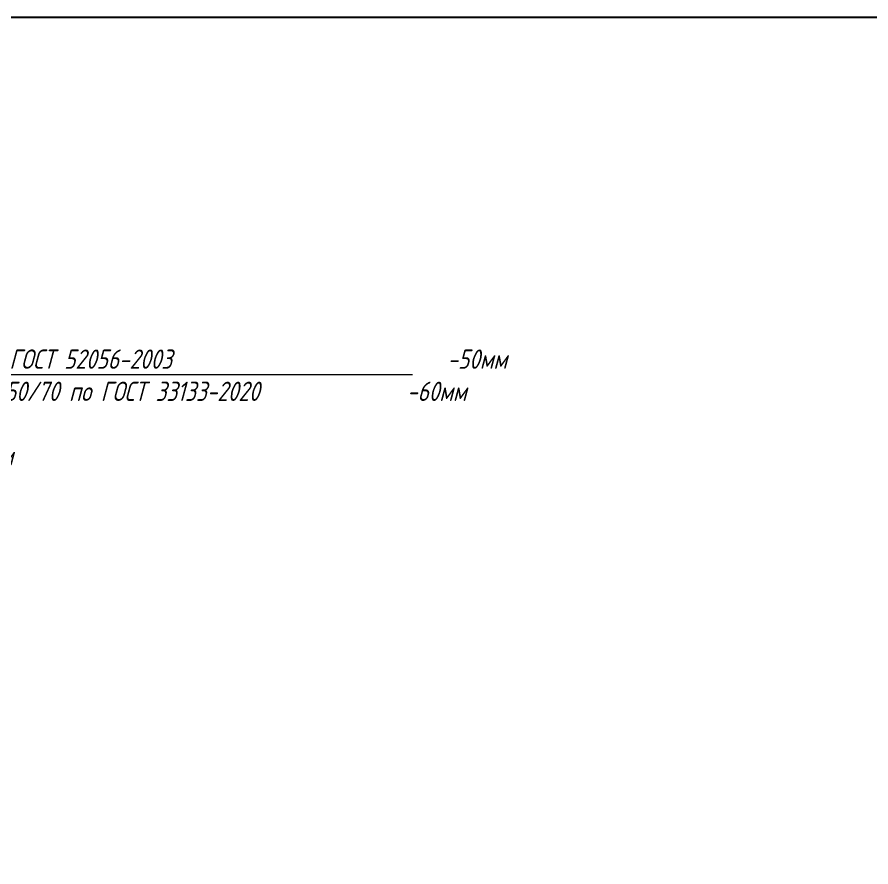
# Model space of a CAD drawing. Header units: millimetres. Extents: x 0 to 285450075, y -3000605 to 8125189010.
# Drawn here: x 7334859 to 7356967, y 38971 to 60973 of the extents above; entities that cross this region are included whole.
import ezdxf
from ezdxf import colors
from ezdxf.entities.mleader import LeaderData, LeaderLine
from ezdxf.math import Vec2, Vec3

# ---------------------------------------------------------------- set-up
doc = ezdxf.new("R2010")
doc.units = ezdxf.units.MM
doc.layers.add('ИС_Выноска', color=3, linetype='Continuous', lineweight=18)
doc.layers.add('ИС_Выноски', color=3, linetype='Continuous', lineweight=18)
doc.styles.add('0', font='isocpeur.ttf', dxfattribs={"width": 0.8, "oblique": 15})
doc.styles.add('ISOCPEUR', font='isocpeur.ttf', dxfattribs={"width": 0.8, "oblique": 15, "height": 2.5})

# ---------------------------------------------------------------- blocks, each defined once
blk = doc.blocks.new('_None')

msp = doc.modelspace()

# ---------------------------------------------------------------- linework, layer by layer
at = {"color": 1}
msp.add_lwpolyline([(7283328.9957, 60973.4665), (7359916.2303, 60973.4665), (7359916.2303, -10235.03), (7283328.9957, -10235.03)], close=True, dxfattribs=at)

# ---------------------------------------------------------------- leaders
at = {"layer": 'ИС_Выноска', "ltscale": 0.5}
ml = msp.add_multileader_mtext('Standard', dxfattribs=at)
ml.set_content('\\A1;Асфальтобетон ЩМА-16 по ГОСТ 58406.1 на ПБВ60 по ГОСТ 52056-2003                            -50мм\\PАсфальтобетон А22 Нт по ГОСТ 58406.2-2020 на БНД 50/70 по ГОСТ 33133-2020               -60мм\\PГидроизоляция Техноэластмост С             -5 мм\\PВыравнивающий слой                      -min 30 мм', color=256, style='0')
ml.set_leader_properties(color=256, linetype='ByLayer', lineweight=-1)
ml.build(insert=Vec2(0, 0))
ml.multileader.update_dxf_attribs({"text_left_attachment_type": 6, "text_right_attachment_type": 6, "dogleg_length": 0.36, "arrow_head_size": 450, "scale": 75})
ctx = ml.context
ctx.base_point, ctx.scale, ctx.char_height, ctx.arrow_head_size, ctx.landing_gap_size, ctx.plane_origin, ctx.plane_x_axis, ctx.plane_y_axis = Vec3(7320685.2337, 51717.5023, 5778.159), 75, 500, 450, 18, Vec3(7320105.1262, 80742.9482, 5778.159), Vec3(1, 0.0000000247), Vec3(-0.0000000247, 1)
ctx.left_attachment, ctx.right_attachment = 6, 6
notes = []
notes.append((ctx, [(0, (1, 1, 0), (7320613.2337, 51717.5023, 5778.159), (1, 0.0000000247), 72, [(0, [(7320613.2337, 41234.7999, 5778.159)], 0, [])])]))
ctx.mtext.insert, ctx.mtext.text_direction, ctx.mtext.rotation, ctx.mtext.width, ctx.mtext.flow_direction = Vec3(7320703.2337, 52367.5023, 5778.159), Vec3(1, 0.0000000247), 0.0000000247, 14306.378366, 5
at = {"layer": 'ИС_Выноски'}
ml = msp.add_multileader_mtext('Standard', dxfattribs=at)
ml.set_content('Ось водоотвода ', color=256, style='ISOCPEUR')
ml.set_leader_properties(color=256, linetype='ByLayer', lineweight=-1)
ml.set_arrow_properties(name='NONE')
ml.build(insert=Vec2(0, 0))
ml.multileader.update_dxf_attribs({"text_left_attachment_type": 6, "text_right_attachment_type": 6, "dogleg_length": 0.36, "arrow_head_size": 600, "scale": 50})
ctx = ml.context
ctx.base_point, ctx.scale, ctx.char_height, ctx.arrow_head_size, ctx.landing_gap_size, ctx.plane_origin = Vec3(7292610.0323, 42600), 50, 500, 600, 9, Vec3(7310228.4823, 38218.1245)
ctx.left_attachment, ctx.right_attachment, ctx.text_align_type = 6, 6, 1
notes.append((ctx, [(1, (1, 1, 0), (7295682.5278, 42600), (-1, 0), 80.5209, [(1, [(7296167.4362, 41820)], 0, [])])]))
ctx.mtext.insert, ctx.mtext.width, ctx.mtext.alignment, ctx.mtext.flow_direction = Vec3(7294106.0196, 43200), 4099.251767, 2, 5
ml = msp.add_multileader_mtext('Standard', dxfattribs=at)
ml.set_content('Ось водоотвода ', color=256, style='ISOCPEUR')
ml.set_leader_properties(color=256, linetype='ByLayer', lineweight=-1)
ml.set_arrow_properties(name='NONE')
ml.build(insert=Vec2(0, 0))
ml.multileader.update_dxf_attribs({"text_left_attachment_type": 6, "text_right_attachment_type": 6, "dogleg_length": 0.36, "arrow_head_size": 600, "scale": 50})
ctx = ml.context
ctx.base_point, ctx.scale, ctx.char_height, ctx.arrow_head_size, ctx.landing_gap_size, ctx.plane_origin = Vec3(7369197.267, 42600), 50, 500, 600, 9, Vec3(7386815.717, 38218.1245)
ctx.left_attachment, ctx.right_attachment, ctx.text_align_type = 6, 6, 1
notes.append((ctx, [(1, (1, 1, 0), (7372269.7624, 42600), (-1, 0), 80.5209, [(1, [(7372754.6709, 41820)], 0, [])])]))
ctx.mtext.insert, ctx.mtext.width, ctx.mtext.alignment, ctx.mtext.flow_direction = Vec3(7370693.2543, 43200), 4099.251767, 2, 5
for ctx, leaders in notes:
    for number, flags, end, landing, length, lines in leaders:
        leader = LeaderData()
        leader.index, (leader.has_last_leader_line, leader.has_dogleg_vector, leader.attachment_direction) = number, flags
        leader.last_leader_point, leader.dogleg_vector, leader.dogleg_length = Vec3(end), Vec3(landing), length
        for number, points, colour, breaks in lines:
            line = LeaderLine()
            line.index, line.vertices, line.color, line.breaks = number, Vec3.list(points), colors.encode_raw_color(colour), breaks
            leader.lines.append(line)
        ctx.leaders.append(leader)

doc.saveas('drawing.dxf')
